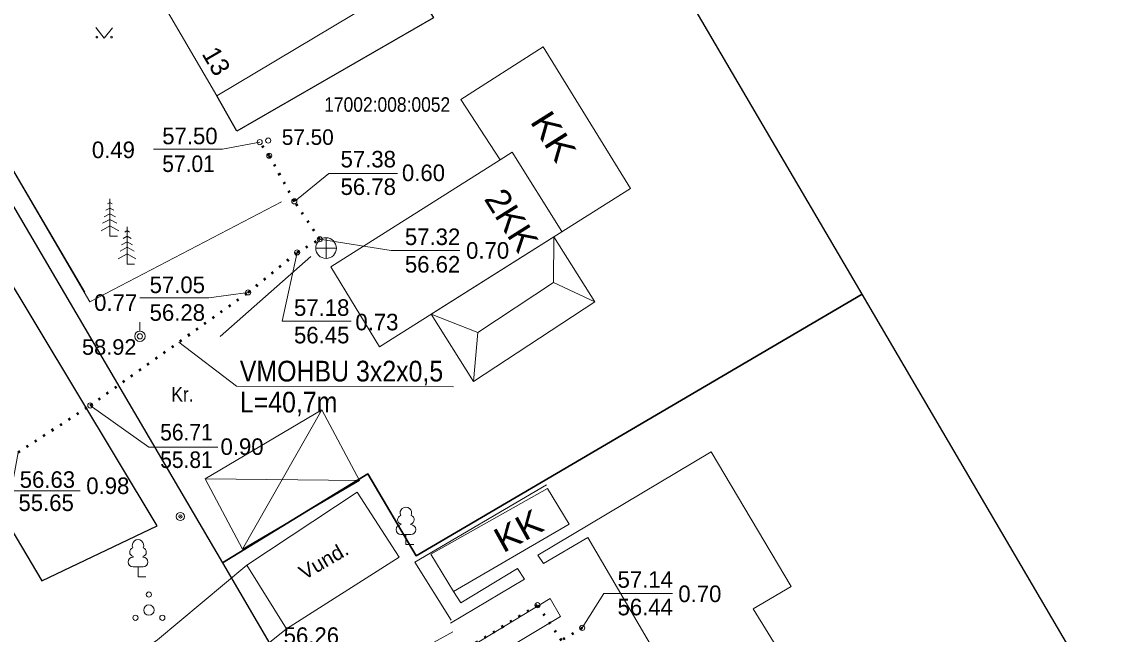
# Model space of a CAD drawing. Extents: x 641435 to 641903, y 6456666 to 6457201.
# Drawn here: x 641732.4 to 641785.2, y 6456809.5 to 6456839.1 of the extents above; entities that cross this region are included whole.
import ezdxf
from ezdxf.enums import TextEntityAlignment as Align

# ---------------------------------------------------------------- set-up
doc = ezdxf.new("R2010")
doc.units = 0
doc.header["$LTSCALE"] = 0.32
doc.header["$PDMODE"] = 32
doc.header["$PDSIZE"] = 0.16
doc.linetypes.add('DOTTED', pattern=[1.5, 0.3, -1.2])
for name, color, linetype, lineweight in [('1', 7, 'Continuous', 13), ('10', 7, 'Continuous', 13), ('17', 7, 'DOTTED', 53), ('2', 7, 'Continuous', 13), ('20', 7, 'Continuous', 13), ('26', 7, 'Continuous', 13), ('28', 7, 'Continuous', 13), ('3', 7, 'Continuous', 13), ('30', 7, 'Continuous', 13), ('39', 7, 'Continuous', 13), ('40', 7, 'Continuous', 25), ('42', 7, 'Continuous', 13), ('44', 7, 'Continuous', 13), ('61', 7, 'Continuous', 13), ('62', 7, 'Continuous', 13)]:
    doc.layers.add(name, color=color, linetype=linetype, lineweight=lineweight)
doc.layers.add('58', color=7, linetype='Continuous')
doc.layers.add('59', color=7, linetype='Continuous')

msp = doc.modelspace()

# ---------------------------------------------------------------- linework, layer by layer
at = {"layer": '1'}
for points in [[(641751.3, 6456841.16), (641741.87, 6456835.52), (641736.81, 6456844.19), (641743.36, 6456847.96)], [(641749.73, 6456823.4), (641761.86, 6456831.05), (641757.65, 6456837.89), (641753.66, 6456835.35), (641755.56, 6456832.43), (641756.14, 6456832.79), (641758.55, 6456828.96)], [(641755.56, 6456832.43), (641747.38, 6456827.26), (641749.73, 6456823.4)]]:
    msp.add_lwpolyline(points, dxfattribs=at)
for points in [[(641757.39, 6456813.33), (641765.77, 6456818.32), (641769.64, 6456811.81), (641767.8, 6456810.73), (641771.5, 6456804.73), (641764.3, 6456800.54), (641760.77, 6456806.58), (641763.33, 6456808.16), (641759.8, 6456814.18), (641757.66, 6456812.93)], [(641752.22, 6456813.38), (641757.86, 6456816.54), (641758.9, 6456814.83), (641753.31, 6456811.57)]]:
    msp.add_lwpolyline(points, close=True, dxfattribs=at)
at = {"layer": '10'}
for q in [(641747.15, 6456828.66), (641746.65, 6456828.16), (641747.65, 6456828.16), (641747.15, 6456827.66)]:
    msp.add_line((641747.15, 6456828.16), q, dxfattribs=at)
msp.add_circle((641747.1506, 6456828.1614), 0.5, dxfattribs=at)
at = {"layer": '17'}
for points in [[(641708.88, 6456852.31), (641709.27, 6456851.54), (641714.58, 6456843.02), (641717.86, 6456837.28), (641721.9, 6456830.59), (641722.39, 6456829.83), (641725.52, 6456824.87), (641728.73, 6456819.79), (641729.85, 6456817.7), (641730.29, 6456817.09), (641732.26, 6456818.29), (641735.75, 6456820.56), (641743.39, 6456826.02), (641745.75, 6456827.95), (641746.84, 6456828.59), (641745.62, 6456830.42), (641744.4, 6456832.63), (641743.94, 6456833.28)], [(641759.53, 6456809.81), (641758.53, 6456809.21), (641757.37, 6456810.91), (641751.04, 6456807.03), (641745.72, 6456803.78), (641738.55, 6456799.4), (641736.42, 6456797.97), (641736.13, 6456797.73)]]:
    msp.add_lwpolyline(points, dxfattribs=at)
at = {"layer": '2'}
msp.add_line((641748.76, 6456816.94), (641741.31, 6456817.02), dxfattribs=at)
msp.add_lwpolyline([(641743.11, 6456813.61), (641748.76, 6456816.94), (641746.95, 6456820.35), (641741.31, 6456817.02), (641743.11, 6456813.61), (641746.95, 6456820.35)], dxfattribs=at)
at = {"layer": '20'}
msp.add_circle((641740.1074, 6456815.1955), 0.0004, dxfattribs=at)
msp.add_arc((641740.1084, 6456815.1995), 0.0004, 179.93931, 0.0607, dxfattribs=at)
msp.add_point((641740.11, 6456815.2), dxfattribs=at)
at = {"layer": '26'}
msp.add_circle((641740.1074, 6456815.1955), 0.2, dxfattribs=at)
msp.add_circle((641740.1074, 6456815.1955), 0.2, dxfattribs=at)
msp.add_circle((641740.1074, 6456815.1955), 0.2, dxfattribs=at)
at = {"layer": '28'}
msp.add_lwpolyline([(641757.8, 6456816.73), (641751.44, 6456812.99), (641753.2, 6456810.18)], dxfattribs=at)
at = {"layer": '3'}
msp.add_line((641754.48, 6456824.08), (641758.14, 6456826.5), dxfattribs=at)
for points in [[(641752.23, 6456824.97), (641754.28, 6456821.72), (641760.15, 6456825.56), (641758.16, 6456828.71), (641752.23, 6456824.97), (641754.48, 6456824.08), (641754.28, 6456821.72)], [(641760.15, 6456825.56), (641758.14, 6456826.5), (641758.16, 6456828.71)]]:
    msp.add_lwpolyline(points, dxfattribs=at)
msp.add_lwpolyline([(641743.32, 6456812.85), (641748.65, 6456816.37), (641750.69, 6456813.23), (641745.23, 6456809.76)], close=True, dxfattribs=at)
at = {"layer": '30', "lineweight": 25}
msp.add_line((641738.99, 6456814.75), (641725.61, 6456836.94), dxfattribs=at)
for points in [[(641751.24, 6456841.13), (641752.34, 6456839.29), (641742.83, 6456833.82), (641741.87, 6456835.52)], [(641717.15, 6456832.95), (641718.16, 6456833.29), (641719.33, 6456833.29), (641720.36, 6456833.03), (641721.25, 6456832.59), (641733.41, 6456812.09), (641738.99, 6456814.75)]]:
    msp.add_lwpolyline(points, dxfattribs=at)
at = {"layer": '30'}
for points in [[(641743.32, 6456812.85), (641739, 6456809.23), (641733.61, 6456805.63), (641730.43, 6456804.94), (641718.83, 6456814.3), (641702.33, 6456827.57)], [(641753.17, 6456810.04), (641756.74, 6456812.16), (641756.41, 6456812.68), (641753.66, 6456811.03), (641753.31, 6456811.57)], [(641745.66, 6456802.81), (641754.37, 6456807.9), (641758.49, 6456810.37), (641757.98, 6456811.24), (641745.25, 6456803.51)], [(641745.23, 6456809.76), (641743.1, 6456808.05), (641744.86, 6456804.97), (641753.27, 6456809.63)]]:
    msp.add_lwpolyline(points, dxfattribs=at)
at = {"layer": '39'}
msp.add_line((641738.15, 6456824.15), (641738.15, 6456824.59), dxfattribs=at)
msp.add_circle((641738.1507, 6456823.9004), 0.2512, dxfattribs=at)
at = {"layer": '40'}
for points in [[(641727.13, 6456838.52), (641742.14, 6456812.95), (641749.17, 6456817.26), (641751.5, 6456813.29), (641773.07, 6456825.94), (641768.01, 6456834.56), (641755.87, 6456855.26)], [(641749.17, 6456817.26), (641742.14, 6456812.95), (641756.5, 6456788.4), (641785.2, 6456805.24), (641773.07, 6456825.94), (641751.5, 6456813.29)]]:
    msp.add_lwpolyline(points, close=True, dxfattribs=at)
at = {"layer": '42'}
msp.add_line((641746.41, 6456827.76), (641742.03, 6456823.89), dxfattribs=at)
msp.add_lwpolyline([(641744.99, 6456830.4), (641735.73, 6456825.57), (641728.18, 6456838.46)], dxfattribs=at)
at = {"layer": '44'}
for p, q in [((641736.43, 6456838.31), (641736.03, 6456838.81)), ((641728.17, 6456838.47), (641735.49, 6456826.03)), ((641736.7, 6456830.36), (641736.58, 6456830.3)), ((641736.7, 6456830.36), (641736.81, 6456830.3)), ((641736.7, 6456829.82), (641736.43, 6456829.67)), ((641736.7, 6456830.09), (641736.51, 6456829.99)), ((641736.7, 6456830.09), (641736.89, 6456829.99)), ((641736.7, 6456829.82), (641736.97, 6456829.67)), ((641736.7, 6456829.55), (641736.35, 6456829.36)), ((641736.7, 6456829.55), (641737.04, 6456829.36)), ((641736.7, 6456829.24), (641736.27, 6456829)), ((641736.7, 6456829.24), (641737.13, 6456829)), ((641737.53, 6456828.74), (641737.34, 6456828.63)), ((641737.53, 6456829.01), (641737.42, 6456828.94)), ((641737.53, 6456829.01), (641737.65, 6456828.94)), ((641737.53, 6456828.74), (641737.72, 6456828.63)), ((641737.53, 6456828.2), (641737.19, 6456828.01)), ((641737.53, 6456828.47), (641737.26, 6456828.32)), ((641737.53, 6456828.47), (641737.8, 6456828.32)), ((641737.53, 6456828.2), (641737.88, 6456828.01)), ((641737.53, 6456827.88), (641737.1, 6456827.64)), ((641737.53, 6456827.88), (641737.96, 6456827.64)), ((641750.77, 6456814.83), (641750.77, 6456814.8)), ((641751.25, 6456814.83), (641751.25, 6456814.8)), ((641751.25, 6456814.33), (641750.77, 6456814.33)), ((641737.82, 6456813.26), (641737.82, 6456813.23)), ((641738.3, 6456813.26), (641738.3, 6456813.23)), ((641738.3, 6456812.76), (641737.82, 6456812.76))]:
    msp.add_line(p, q, dxfattribs=at)
for points in [[(641736.02, 6456838.82), (641736.43, 6456838.31), (641736.83, 6456838.81)], [(641737.06, 6456828.74), (641736.7, 6456828.74), (641736.7, 6456830.54)], [(641737.89, 6456827.39), (641737.53, 6456827.39), (641737.53, 6456829.19)], [(641751.39, 6456813.85), (641751.01, 6456813.85), (641751.01, 6456814.33)], [(641738.44, 6456812.28), (641738.06, 6456812.28), (641738.06, 6456812.76)]]:
    msp.add_lwpolyline(points, dxfattribs=at)
for centre, radius in [((641736.0737, 6456838.3596), 0.045), ((641736.7837, 6456838.3596), 0.045), ((641738.5855, 6456811.4254), 0.125), ((641738.5855, 6456810.6754), 0.25), ((641737.9355, 6456810.3004), 0.125), ((641739.2355, 6456810.3004), 0.125)]:
    msp.add_circle(centre, radius, dxfattribs=at)
for centre, radius, start, end in [((641751.0103, 6456815.3727), 0.277, 332.5799, 207.4201), ((641750.8203, 6456815.0402), 0.2124, 105.2441, 257.07903), ((641751.2003, 6456815.0402), 0.2124, 282.92097, 74.7559), ((641750.7728, 6456814.5652), 0.2375, 90.00001, 270), ((641751.2478, 6456814.5652), 0.2375, 270, 89.99999), ((641738.0586, 6456813.8019), 0.277, 332.5799, 207.4201), ((641737.8686, 6456813.4694), 0.2124, 105.2441, 257.07903), ((641738.2486, 6456813.4694), 0.2124, 282.92097, 74.7559), ((641737.8211, 6456812.9944), 0.2375, 90.00001, 270), ((641738.2961, 6456812.9944), 0.2375, 270, 89.99999)]:
    msp.add_arc(centre, radius, start, end, dxfattribs=at)
at = {"layer": '61'}
for points in [[(641743.94, 6456833.28), (641742.15, 6456832.95), (641738.81, 6456832.95)], [(641745.62, 6456830.42), (641747.28, 6456831.77), (641750.61, 6456831.77)], [(641746.84, 6456828.59), (641750.29, 6456828.05), (641753.62, 6456828.05)], [(641745.75, 6456827.95), (641745.03, 6456824.63), (641748.36, 6456824.63)], [(641743.39, 6456826.02), (641741.48, 6456825.76), (641738.14, 6456825.76)], [(641740.03, 6456823.62), (641742.82, 6456821.49), (641753.31, 6456821.46)], [(641735.75, 6456820.56), (641738.58, 6456818.54), (641741.92, 6456818.54)], [(641732.26, 6456818.29), (641731.93, 6456816.44), (641735.26, 6456816.44)], [(641759.53, 6456809.81), (641760.57, 6456811.48), (641763.9, 6456811.48)]]:
    msp.add_lwpolyline(points, dxfattribs=at)
at = {"layer": '62'}
for centre in [(641744.3532, 6456833.3596), (641743.9435, 6456833.284), (641744.4047, 6456832.6254), (641745.6175, 6456830.424), (641746.8428, 6456828.5892), (641745.7517, 6456827.9548), (641743.3863, 6456826.0221), (641738.1507, 6456823.9004), (641735.7514, 6456820.5598), (641757.3749, 6456810.9072), (641759.5322, 6456809.8125)]:
    msp.add_circle(centre, 0.125, dxfattribs=at)

# ---------------------------------------------------------------- texts
at = {"layer": '1'}
msp.add_text('13', height=0.8999, rotation=300.256, dxfattribs=at).set_placement((641741.12, 6456837.55))
for s, rotation, width, p in [('KK', 302.269, 1.15, (641756.98, 6456834.28)), ('2KK', 302.269, 1.05, (641754.76, 6456830.54)), ('KK', 29.114, 1.1, (641755.71, 6456813.41))]:
    msp.add_text(s, height=1.2, rotation=rotation, dxfattribs=dict(at, width=width)).set_placement(p)
at = {"layer": '30', "width": 0.9}
msp.add_text('Kr.', height=0.7, dxfattribs=at).set_placement((641739.67, 6456820.75))
at = {"layer": '58', "width": 0.9}
msp.add_text('17002:008:0052', height=0.7, dxfattribs=at).set_placement((641747.06, 6456834.75))
at = {"layer": '59'}
msp.add_text('57.50', height=0.75, dxfattribs=at).set_placement((641745.01, 6456833.15))
at = {"layer": '59', "width": 1.05}
msp.add_text('58.92', height=0.75, dxfattribs=at).set_placement((641735.35, 6456823.01))
at = {"layer": '61'}
for s, p in [('57.50', (641739.23, 6456833.18)), ('57.38', (641747.85, 6456832.06)), ('56.78', (641747.85, 6456830.73)), ('57.32', (641750.96, 6456828.31)), ('56.62', (641750.96, 6456826.98)), ('57.05', (641738.62, 6456825.99)), ('57.18', (641745.6, 6456824.89)), ('56.28', (641738.62, 6456824.65)), ('56.45', (641745.6, 6456823.56)), ('56.63', (641732.34, 6456816.58)), ('55.65', (641732.28, 6456815.46)), ('57.14', (641761.24, 6456811.75)), ('56.44', (641761.24, 6456810.42)), ('56.26', (641745.1, 6456809.04))]:
    msp.add_text(s, height=0.8, dxfattribs=at).set_placement(p)
for s, p in [('0.49', (641737.91, 6456832.51)), ('0.60', (641752.9, 6456831.4)), ('0.70', (641756, 6456827.65)), ('0.77', (641738.02, 6456825.13)), ('0.73', (641750.65, 6456824.19)), ('0.90', (641744.13, 6456818.17)), ('0.98', (641737.64, 6456816.28)), ('0.70', (641766.26, 6456811.06))]:
    msp.add_text(s, height=0.8, dxfattribs=at).set_placement(p, align=Align.RIGHT)
for s, height, width, p in [('57.01', 0.8, 0.95, (641739.23, 6456831.84)), ('VMOHBU 3x2x0,5', 1, 0.9, (641742.98, 6456821.72)), ('L=40,7m', 1, 0.9, (641742.98, 6456820.22)), ('56.71', 0.8, 0.95, (641739.13, 6456818.87)), ('55.81', 0.8, 0.95, (641739.13, 6456817.54))]:
    msp.add_text(s, height=height, dxfattribs=dict(at, width=width)).set_placement(p)
at = {"layer": '61', "width": 1.05}
msp.add_text('Vund.', height=0.7, rotation=30.386, dxfattribs=at).set_placement((641746.1, 6456812.11))

doc.saveas('drawing.dxf')
